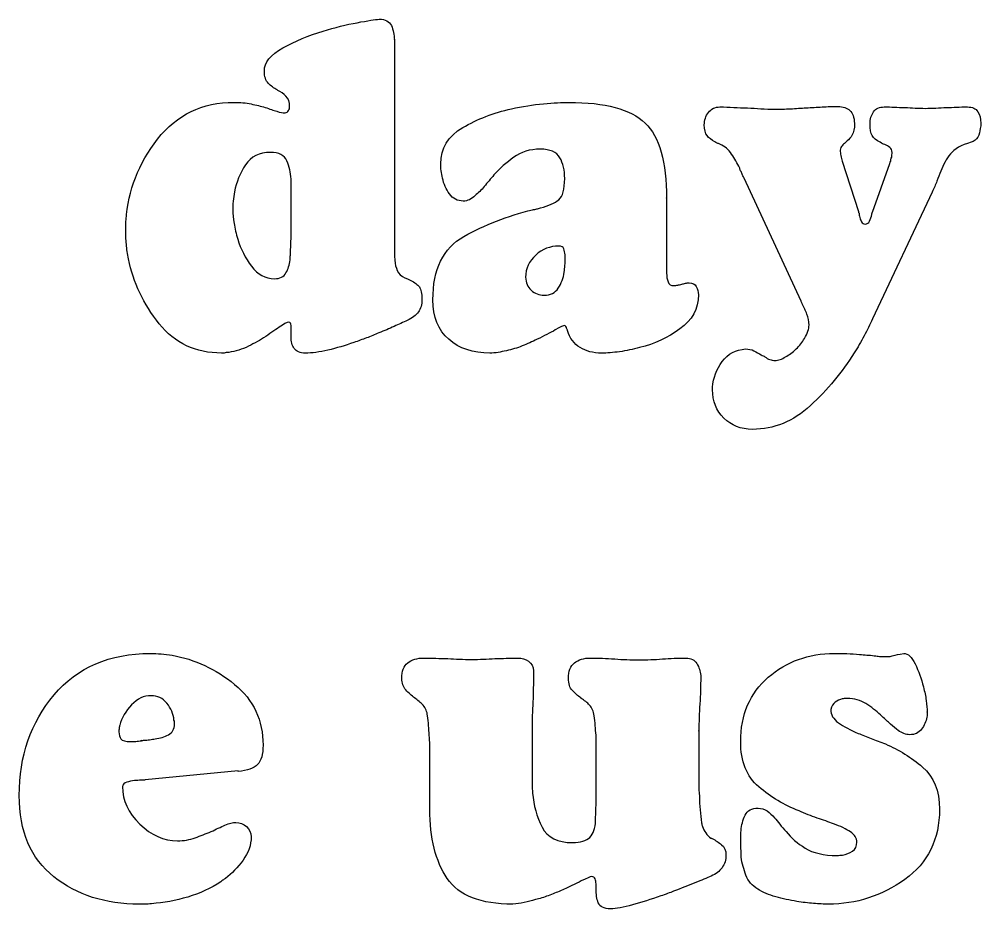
# Model space of a CAD drawing. Extents: x 1489 to 1914, y 371 to 1329.
# Drawn here: x 1656.86 to 1698.73, y 934.11 to 972.85 of the extents above; entities that cross this region are included whole.
import ezdxf

# ---------------------------------------------------------------- set-up
doc = ezdxf.new("R2010")
doc.units = 0
doc.layers.add('G0101', color=7, linetype='CONTINUOUS')

msp = doc.modelspace()

# ---------------------------------------------------------------- linework, layer by layer
at = {"layer": 'G0101', "color": 4}
for points in [[(1673.193758, 971.967576), (1673.193758, 963.567576), (1673.193758, 962.627576)], [(1673.193758, 971.947576), (1673.193758, 971.967576)], [(1668.113758, 969.747576), (1668.093758, 969.767576)], [(1698.733558, 968.327076), (1698.733558, 968.207076)], [(1692.693558, 966.668076), (1693.413558, 964.467076), (1693.413558, 964.427076)], [(1694.013558, 964.447076), (1694.773558, 966.568076)], [(1668.693758, 965.507576), (1668.693758, 965.687576), (1668.693758, 965.887576)], [(1690.913558, 960.570076), (1688.433558, 965.922076)], [(1668.673758, 962.687576), (1668.693758, 963.407576), (1668.693758, 965.507576)], [(1696.613558, 965.323076), (1694.013558, 959.795076)], [(1685.053258, 965.067576), (1685.053258, 962.067576), (1685.053258, 961.787576)], [(1685.053258, 965.047576), (1685.053258, 965.067576)], [(1693.993558, 964.347076), (1693.993558, 964.367076)], [(1661.493758, 963.667576), (1661.493758, 963.877576)], [(1680.633258, 962.427576), (1680.633258, 962.527576), (1680.633258, 962.587576)], [(1680.633258, 962.407576), (1680.633258, 962.427576)], [(1690.913558, 960.550076), (1690.913558, 960.570076)], [(1668.693758, 959.027576), (1668.693758, 959.487576), (1668.693758, 959.507576)], [(1665.783758, 958.307576), (1665.673758, 958.307576)], [(1687.053558, 956.708076), (1687.053558, 956.757076), (1687.053558, 956.827076)], [(1694.537458, 945.087776), (1694.667458, 945.087776), (1694.757458, 945.087776)], [(1686.537458, 944.267476), (1686.537458, 944.237476), (1686.537458, 944.207476)], [(1681.337458, 943.267476), (1681.337458, 943.287476), (1681.317458, 943.287476)], [(1693.037458, 943.267776), (1692.867458, 943.267776)], [(1696.397458, 942.687776), (1696.397458, 942.557776)], [(1696.397458, 942.667776), (1696.397458, 942.687776)], [(1663.617658, 942.147576), (1663.617658, 942.237576)], [(1679.197458, 942.067476), (1679.197458, 939.907477), (1679.197458, 939.517477)], [(1686.457458, 941.867476), (1686.457458, 940.167476), (1686.457458, 939.577477)], [(1686.457458, 941.847476), (1686.457458, 941.867476)], [(1662.177658, 941.427576), (1662.177658, 941.447576)], [(1681.957458, 937.947477), (1681.977458, 938.767477), (1681.977458, 940.827476), (1681.977458, 941.237476), (1681.977458, 941.667476)], [(1674.737458, 938.447477), (1674.737458, 940.827476), (1674.737458, 941.237476)], [(1662.267658, 939.707577), (1662.157658, 939.707577)], [(1666.397658, 940.107576), (1662.337658, 939.727577)], [(1666.397658, 940.087576), (1666.397658, 940.107576)], [(1688.277458, 937.067777), (1688.277458, 937.277777)], [(1681.977458, 934.967477), (1681.977458, 935.037477), (1681.977458, 935.107477), (1681.977458, 935.147477), (1681.977458, 935.187477)], [(1662.347658, 934.307577), (1662.077658, 934.307577)]]:
    msp.add_lwpolyline(points, dxfattribs=at)
for points in [[(1671.573758, 972.697576), (1672.040758, 972.784576), (1672.360758, 972.834576), (1672.533758, 972.847576)], [(1672.533758, 972.847576), (1672.799758, 972.847576), (1672.976758, 972.754576), (1673.063758, 972.567576)], [(1670.093758, 972.327576), (1670.613758, 972.487576), (1671.106758, 972.610576), (1671.573758, 972.697576)], [(1673.063758, 972.567576), (1673.150758, 972.380576), (1673.193758, 972.174576), (1673.193758, 971.947576)], [(1668.333758, 971.597576), (1668.866758, 971.897576), (1669.453758, 972.140576), (1670.093758, 972.327576)], [(1667.533758, 970.587576), (1667.533758, 970.960576), (1667.799758, 971.297576), (1668.333758, 971.597576)], [(1667.703758, 970.057576), (1667.589758, 970.170576), (1667.533758, 970.347576), (1667.533758, 970.587576)], [(1668.093758, 969.767576), (1667.946758, 969.847576), (1667.816758, 969.944576), (1667.703758, 970.057576)], [(1668.473758, 969.497576), (1668.366758, 969.597576), (1668.246758, 969.680576), (1668.113758, 969.747576)], [(1668.633758, 969.027576), (1668.633758, 969.240576), (1668.580758, 969.397576), (1668.473758, 969.497576)], [(1662.883758, 967.627576), (1663.716758, 968.694576), (1664.826758, 969.227576), (1666.213758, 969.227576)], [(1666.213758, 969.227576), (1666.480758, 969.227576), (1666.726758, 969.204576), (1666.953758, 969.157576)], [(1666.953758, 969.157576), (1667.179758, 969.110576), (1667.386758, 969.060576), (1667.573758, 969.007576)], [(1668.583758, 968.867576), (1668.616758, 968.920576), (1668.633758, 968.974576), (1668.633758, 969.027576)], [(1678.293258, 968.947576), (1678.773258, 969.053576), (1679.236258, 969.127576), (1679.683258, 969.167576)], [(1679.683258, 969.167576), (1680.130258, 969.207576), (1680.500258, 969.227576), (1680.793258, 969.227576)], [(1680.793258, 969.227576), (1682.380258, 969.227576), (1683.486258, 968.927576), (1684.113258, 968.327576)], [(1686.873558, 968.788076), (1686.993558, 968.947076), (1687.160558, 969.028076), (1687.373558, 969.028076)], [(1687.373558, 969.028076), (1687.573558, 969.028076), (1687.773558, 969.021076), (1687.973558, 969.008076)], [(1691.133558, 968.987076), (1691.359558, 969.001076), (1691.589558, 969.014076), (1691.823558, 969.028076)], [(1691.823558, 969.028076), (1692.056558, 969.041076), (1692.286558, 969.048076), (1692.513558, 969.048076)], [(1692.513558, 969.048076), (1692.739558, 969.048076), (1692.913558, 968.991076), (1693.033558, 968.878076)], [(1694.063558, 968.818076), (1694.163558, 968.958076), (1694.319558, 969.028076), (1694.533558, 969.028076)], [(1694.533558, 969.028076), (1694.679558, 969.028076), (1694.826558, 969.024076), (1694.973558, 969.018076)], [(1694.973558, 969.018076), (1695.120558, 969.011076), (1695.273558, 969.008076), (1695.433558, 969.008076)], [(1697.233558, 969.008076), (1697.379558, 969.008076), (1697.529558, 969.011076), (1697.683558, 969.018076)], [(1697.683558, 969.018076), (1697.836558, 969.024076), (1697.993558, 969.028076), (1698.153558, 969.028076)], [(1698.153558, 969.028076), (1698.366558, 969.028076), (1698.516558, 968.958076), (1698.603558, 968.818076)], [(1667.573758, 969.007576), (1667.759758, 968.940576), (1667.926758, 968.883576), (1668.073758, 968.837576)], [(1668.073758, 968.837576), (1668.219758, 968.790576), (1668.339758, 968.767576), (1668.433758, 968.767576)], [(1668.433758, 968.767576), (1668.500758, 968.780576), (1668.549758, 968.814576), (1668.583758, 968.867576)], [(1676.173258, 968.127576), (1676.813258, 968.500576), (1677.520258, 968.774576), (1678.293258, 968.947576)], [(1686.693558, 968.248076), (1686.693558, 968.447076), (1686.753558, 968.628076), (1686.873558, 968.788076)], [(1687.973558, 969.008076), (1688.173558, 968.994076), (1688.373558, 968.987076), (1688.573558, 968.987076)], [(1688.573558, 968.987076), (1688.759558, 968.974076), (1688.953558, 968.961076), (1689.153558, 968.947076)], [(1689.153558, 968.947076), (1689.353558, 968.934076), (1689.553558, 968.927076), (1689.753558, 968.927076)], [(1689.753558, 968.927076), (1689.979558, 968.927076), (1690.209558, 968.934076), (1690.443558, 968.947076)], [(1690.443558, 968.947076), (1690.676558, 968.961076), (1690.906558, 968.974076), (1691.133558, 968.987076)], [(1693.033558, 968.878076), (1693.153558, 968.764076), (1693.219558, 968.574076), (1693.233558, 968.308076)], [(1693.913558, 968.288076), (1693.913558, 968.501076), (1693.963558, 968.677076), (1694.063558, 968.818076)], [(1695.433558, 969.008076), (1695.580558, 968.994076), (1695.726558, 968.984076), (1695.873558, 968.978076)], [(1695.873558, 968.978076), (1696.019558, 968.971076), (1696.166558, 968.967076), (1696.313558, 968.967076)], [(1696.313558, 968.967076), (1696.473558, 968.967076), (1696.629558, 968.971076), (1696.783558, 968.978076)], [(1696.783558, 968.978076), (1696.936558, 968.984076), (1697.086558, 968.994076), (1697.233558, 969.008076)], [(1698.603558, 968.818076), (1698.689558, 968.677076), (1698.733558, 968.514076), (1698.733558, 968.327076)], [(1684.113258, 968.327576), (1684.739258, 967.727576), (1685.053258, 966.634576), (1685.053258, 965.047576)], [(1686.813558, 967.777076), (1686.733558, 967.877076), (1686.693558, 968.034076), (1686.693558, 968.248076)], [(1693.233558, 968.308076), (1693.233558, 968.081076), (1693.199558, 967.914076), (1693.133558, 967.808076)], [(1694.003558, 967.778076), (1693.943558, 967.891076), (1693.913558, 968.061076), (1693.913558, 968.288076)], [(1698.733558, 968.207076), (1698.733558, 968.167076), (1698.726558, 968.127076), (1698.713558, 968.087076)], [(1675.213258, 966.547576), (1675.213258, 967.227576), (1675.533258, 967.754576), (1676.173258, 968.127576)], [(1687.153558, 967.506076), (1687.006558, 967.586076), (1686.893558, 967.676076), (1686.813558, 967.777076)], [(1693.133558, 967.808076), (1693.066558, 967.701076), (1692.993558, 967.614076), (1692.913558, 967.548076)], [(1694.353558, 967.487076), (1694.179558, 967.568076), (1694.063558, 967.664076), (1694.003558, 967.778076)], [(1698.713558, 968.087076), (1698.699558, 967.953076), (1698.663558, 967.830076), (1698.603558, 967.716076)], [(1661.513758, 964.107576), (1661.593758, 965.387576), (1662.049758, 966.560576), (1662.883758, 967.627576)], [(1687.253558, 967.456076), (1687.213558, 967.476076), (1687.179558, 967.492076), (1687.153558, 967.506076)], [(1687.373558, 967.405076), (1687.333558, 967.419076), (1687.293558, 967.436076), (1687.253558, 967.456076)], [(1687.883558, 966.975076), (1687.756558, 967.169076), (1687.586558, 967.312076), (1687.373558, 967.405076)], [(1692.693558, 967.338076), (1692.653558, 967.291076), (1692.626558, 967.228076), (1692.613558, 967.148076)], [(1692.833558, 967.467076), (1692.779558, 967.427076), (1692.733558, 967.384076), (1692.693558, 967.338076)], [(1692.873558, 967.507076), (1692.859558, 967.494076), (1692.846558, 967.481076), (1692.833558, 967.467076)], [(1692.913558, 967.548076), (1692.899558, 967.534076), (1692.886558, 967.521076), (1692.873558, 967.507076)], [(1694.453558, 967.427076), (1694.426558, 967.441076), (1694.393558, 967.461076), (1694.353558, 967.487076)], [(1694.553558, 967.387076), (1694.513558, 967.401076), (1694.479558, 967.414076), (1694.453558, 967.427076)], [(1694.773558, 967.268076), (1694.706558, 967.320076), (1694.633558, 967.361076), (1694.553558, 967.387076)], [(1698.313558, 967.487076), (1697.886558, 967.366076), (1697.586558, 967.199076), (1697.413558, 966.986076)], [(1698.603558, 967.716076), (1698.543558, 967.603076), (1698.446558, 967.527076), (1698.313558, 967.487076)], [(1667.793758, 967.047576), (1667.313758, 967.047576), (1666.953758, 966.867576), (1666.713758, 966.507576)], [(1668.513758, 966.677576), (1668.406758, 966.924576), (1668.166758, 967.047576), (1667.793758, 967.047576)], [(1679.553258, 967.187576), (1679.099258, 967.187576), (1678.713258, 967.070576), (1678.393258, 966.837576)], [(1680.403258, 966.817576), (1680.263258, 967.064576), (1679.980258, 967.187576), (1679.553258, 967.187576)], [(1688.233558, 966.363076), (1688.126558, 966.577076), (1688.009558, 966.781076), (1687.883558, 966.975076)], [(1692.613558, 967.148076), (1692.613558, 967.068076), (1692.623558, 966.987076), (1692.643558, 966.907076)], [(1694.873558, 967.048076), (1694.873558, 967.141076), (1694.839558, 967.214076), (1694.773558, 967.268076)], [(1694.853558, 966.847076), (1694.853558, 966.874076), (1694.856558, 966.907076), (1694.863558, 966.947076)], [(1694.863558, 966.947076), (1694.870558, 966.987076), (1694.873558, 967.021076), (1694.873558, 967.048076)], [(1697.413558, 966.986076), (1697.239558, 966.772076), (1697.100558, 966.518076), (1696.993558, 966.224076)], [(1666.713758, 966.507576), (1666.473758, 966.147576), (1666.313758, 965.754576), (1666.233758, 965.327576)], [(1668.693758, 965.887576), (1668.679758, 966.167576), (1668.620758, 966.430576), (1668.513758, 966.677576)], [(1675.233258, 966.247576), (1675.219258, 966.354576), (1675.213258, 966.454576), (1675.213258, 966.547576)], [(1678.393258, 966.837576), (1678.073258, 966.604576), (1677.786258, 966.347576), (1677.533258, 966.067576)], [(1680.613258, 965.907576), (1680.613258, 966.267576), (1680.543258, 966.570576), (1680.403258, 966.817576)], [(1692.643558, 966.907076), (1692.663558, 966.827076), (1692.679558, 966.748076), (1692.693558, 966.668076)], [(1694.773558, 966.568076), (1694.786558, 966.608076), (1694.799558, 966.641076), (1694.813558, 966.668076)], [(1694.813558, 966.668076), (1694.813558, 966.694076), (1694.816558, 966.721076), (1694.823558, 966.748076)], [(1694.823558, 966.748076), (1694.830558, 966.774076), (1694.839558, 966.808076), (1694.853558, 966.847076)], [(1675.293258, 965.927576), (1675.266258, 966.034576), (1675.246258, 966.140576), (1675.233258, 966.247576)], [(1688.293558, 966.213076), (1688.266558, 966.260076), (1688.246558, 966.310076), (1688.233558, 966.363076)], [(1688.353558, 966.063076), (1688.339558, 966.116076), (1688.319558, 966.166076), (1688.293558, 966.213076)], [(1696.993558, 966.224076), (1696.939558, 966.091076), (1696.883558, 965.947076), (1696.823558, 965.794076)], [(1675.593258, 965.237576), (1675.446258, 965.444576), (1675.346258, 965.674576), (1675.293258, 965.927576)], [(1677.533258, 966.067576), (1677.386258, 965.894576), (1677.246258, 965.727576), (1677.113258, 965.567576)], [(1680.353258, 964.987576), (1680.526258, 965.134576), (1680.613258, 965.440576), (1680.613258, 965.907576)], [(1688.393558, 965.982076), (1688.379558, 966.009076), (1688.366558, 966.036076), (1688.353558, 966.063076)], [(1688.433558, 965.922076), (1688.419558, 965.935076), (1688.406558, 965.955076), (1688.393558, 965.982076)], [(1696.823558, 965.794076), (1696.763558, 965.640076), (1696.693558, 965.483076), (1696.613558, 965.323076)], [(1666.233758, 965.327576), (1666.206758, 965.194576), (1666.186758, 965.057576), (1666.173758, 964.917576)], [(1677.113258, 965.567576), (1676.980258, 965.407576), (1676.846258, 965.274576), (1676.713258, 965.167576)], [(1666.173758, 964.917576), (1666.159758, 964.777576), (1666.153758, 964.647576), (1666.153758, 964.527576)], [(1676.193258, 964.927576), (1675.940258, 964.927576), (1675.739258, 965.030576), (1675.593258, 965.237576)], [(1676.463258, 964.987576), (1676.376258, 964.947576), (1676.286258, 964.927576), (1676.193258, 964.927576)], [(1676.713258, 965.167576), (1676.633258, 965.087576), (1676.550258, 965.027576), (1676.463258, 964.987576)], [(1679.553258, 964.627576), (1679.913258, 964.720576), (1680.179258, 964.840576), (1680.353258, 964.987576)], [(1666.153758, 964.527576), (1666.153758, 964.367576), (1666.173758, 964.177576), (1666.213758, 963.957576)], [(1676.223258, 963.387576), (1677.123258, 963.894576), (1678.119258, 964.280576), (1679.213258, 964.547576)], [(1679.213258, 964.547576), (1679.279258, 964.560576), (1679.340258, 964.573576), (1679.393258, 964.587576)], [(1679.393258, 964.587576), (1679.446258, 964.600576), (1679.500258, 964.614576), (1679.553258, 964.627576)], [(1693.413558, 964.427076), (1693.413558, 964.414076), (1693.419558, 964.407076), (1693.433558, 964.407076)], [(1693.433558, 964.407076), (1693.433558, 964.381076), (1693.436558, 964.351076), (1693.443558, 964.318076)], [(1693.993558, 964.367076), (1693.993558, 964.381076), (1693.996558, 964.394076), (1694.003558, 964.407076)], [(1694.003558, 964.407076), (1694.009558, 964.421076), (1694.013558, 964.434076), (1694.013558, 964.447076)], [(1661.493758, 963.877576), (1661.493758, 963.950576), (1661.500758, 964.027576), (1661.513758, 964.107576)], [(1693.443558, 964.318076), (1693.449558, 964.284076), (1693.459558, 964.248076), (1693.473558, 964.208076)], [(1693.473558, 964.208076), (1693.486558, 964.141076), (1693.509558, 964.077076), (1693.543558, 964.018076)], [(1693.543558, 964.018076), (1693.576558, 963.958076), (1693.626558, 963.927076), (1693.693558, 963.927076)], [(1693.693558, 963.927076), (1693.786558, 963.927076), (1693.853558, 963.971076), (1693.893558, 964.058076)], [(1693.893558, 964.058076), (1693.933558, 964.144076), (1693.966558, 964.241076), (1693.993558, 964.347076)], [(1661.523758, 963.047576), (1661.503758, 963.260576), (1661.493758, 963.467576), (1661.493758, 963.667576)], [(1666.213758, 963.957576), (1666.253758, 963.737576), (1666.306758, 963.507576), (1666.373758, 963.267576)], [(1666.373758, 963.267576), (1666.506758, 962.840576), (1666.706758, 962.447576), (1666.973758, 962.087576)], [(1674.873258, 960.627576), (1674.873258, 961.960576), (1675.323258, 962.880576), (1676.223258, 963.387576)], [(1661.613758, 962.407576), (1661.573758, 962.620576), (1661.543758, 962.834576), (1661.523758, 963.047576)], [(1680.353258, 962.967576), (1679.980258, 962.967576), (1679.646258, 962.837576), (1679.353258, 962.577576)], [(1680.573258, 962.847576), (1680.546258, 962.927576), (1680.473258, 962.967576), (1680.353258, 962.967576)], [(1680.633258, 962.587576), (1680.619258, 962.680576), (1680.599258, 962.767576), (1680.573258, 962.847576)], [(1662.953758, 959.587576), (1662.273758, 960.440576), (1661.826758, 961.380576), (1661.613758, 962.407576)], [(1668.473758, 961.797576), (1668.566758, 961.964576), (1668.626758, 962.153576), (1668.653758, 962.367576)], [(1668.653758, 962.367576), (1668.653758, 962.420576), (1668.656758, 962.474576), (1668.663758, 962.527576)], [(1668.663758, 962.527576), (1668.670758, 962.580576), (1668.673758, 962.633576), (1668.673758, 962.687576)], [(1673.193758, 962.627576), (1673.193758, 962.573576), (1673.196758, 962.524576), (1673.203758, 962.477576)], [(1673.203758, 962.477576), (1673.210758, 962.430576), (1673.213758, 962.387576), (1673.213758, 962.347576)], [(1673.213758, 962.347576), (1673.226758, 962.187576), (1673.263758, 962.037576), (1673.323758, 961.897576)], [(1679.353258, 962.577576), (1679.060258, 962.317576), (1678.913258, 961.994576), (1678.913258, 961.607576)], [(1680.623258, 962.127576), (1680.630258, 962.234576), (1680.633258, 962.327576), (1680.633258, 962.407576)], [(1666.973758, 962.087576), (1667.239758, 961.727576), (1667.573758, 961.547576), (1667.973758, 961.547576)], [(1673.323758, 961.897576), (1673.383758, 961.757576), (1673.493758, 961.653576), (1673.653758, 961.587576)], [(1680.593258, 961.827576), (1680.606258, 961.920576), (1680.616258, 962.020576), (1680.623258, 962.127576)], [(1667.973758, 961.547576), (1668.213758, 961.547576), (1668.380758, 961.630576), (1668.473758, 961.797576)], [(1673.653758, 961.587576), (1673.706758, 961.560576), (1673.753758, 961.540576), (1673.793758, 961.527576)], [(1673.793758, 961.527576), (1673.833758, 961.514576), (1673.873758, 961.494576), (1673.913758, 961.467576)], [(1678.913258, 961.607576), (1678.913258, 961.380576), (1678.993258, 961.194576), (1679.153258, 961.047576)], [(1680.333258, 961.137576), (1680.466258, 961.344576), (1680.553258, 961.573576), (1680.593258, 961.827576)], [(1685.053258, 961.787576), (1685.053258, 961.640576), (1685.073258, 961.514576), (1685.113258, 961.407576)], [(1673.913758, 961.467576), (1674.086758, 961.387576), (1674.210758, 961.294576), (1674.283758, 961.187576)], [(1674.283758, 961.187576), (1674.356758, 961.080576), (1674.393758, 960.900576), (1674.393758, 960.647576)], [(1679.713258, 960.827576), (1679.993258, 960.827576), (1680.199258, 960.930576), (1680.333258, 961.137576)], [(1685.113258, 961.407576), (1685.153258, 961.300576), (1685.239258, 961.247576), (1685.373258, 961.247576)], [(1685.373258, 961.247576), (1685.426258, 961.247576), (1685.480258, 961.254576), (1685.533258, 961.267576)], [(1685.533258, 961.267576), (1685.586258, 961.280576), (1685.646258, 961.294576), (1685.713258, 961.307576)], [(1685.713258, 961.307576), (1685.766258, 961.320576), (1685.820258, 961.334576), (1685.873258, 961.347576)], [(1685.873258, 961.347576), (1685.926258, 961.360576), (1685.980258, 961.367576), (1686.033258, 961.367576)], [(1686.033258, 961.367576), (1686.179258, 961.367576), (1686.283258, 961.314576), (1686.343258, 961.207576)], [(1686.343258, 961.207576), (1686.403258, 961.100576), (1686.433258, 960.980576), (1686.433258, 960.847576)], [(1674.393758, 960.647576), (1674.393758, 960.420576), (1674.343758, 960.237576), (1674.243758, 960.097576)], [(1679.153258, 961.047576), (1679.313258, 960.900576), (1679.500258, 960.827576), (1679.713258, 960.827576)], [(1686.433258, 960.847576), (1686.433258, 960.234576), (1686.166258, 959.737576), (1685.633258, 959.357576)], [(1675.563258, 958.907576), (1675.103258, 959.307576), (1674.873258, 959.880576), (1674.873258, 960.627576)], [(1690.943558, 960.500076), (1690.936558, 960.520076), (1690.926558, 960.536076), (1690.913558, 960.550076)], [(1690.953558, 960.450076), (1690.953558, 960.463076), (1690.949558, 960.480076), (1690.943558, 960.500076)], [(1691.163558, 959.999076), (1691.103558, 960.152076), (1691.033558, 960.302076), (1690.953558, 960.450076)], [(1674.243758, 960.097576), (1674.143758, 959.957576), (1673.980758, 959.834576), (1673.753758, 959.727576)], [(1691.253558, 959.528076), (1691.253558, 959.688076), (1691.223558, 959.845076), (1691.163558, 959.999076)], [(1665.673758, 958.307576), (1664.540758, 958.307576), (1663.633758, 958.734576), (1662.953758, 959.587576)], [(1668.183758, 959.437576), (1667.989758, 959.297576), (1667.759758, 959.140576), (1667.493758, 958.967576)], [(1668.593758, 959.647576), (1668.513758, 959.647576), (1668.376758, 959.577576), (1668.183758, 959.437576)], [(1668.673758, 959.607576), (1668.659758, 959.633576), (1668.633758, 959.647576), (1668.593758, 959.647576)], [(1668.693758, 959.507576), (1668.693758, 959.547576), (1668.686758, 959.580576), (1668.673758, 959.607576)], [(1673.183758, 959.467576), (1672.976758, 959.374576), (1672.753758, 959.280576), (1672.513758, 959.187576)], [(1673.753758, 959.727576), (1673.580758, 959.647576), (1673.390758, 959.560576), (1673.183758, 959.467576)], [(1680.613258, 959.507576), (1680.560258, 959.507576), (1680.423258, 959.444576), (1680.203258, 959.317576)], [(1680.663258, 959.467576), (1680.643258, 959.494576), (1680.626258, 959.507576), (1680.613258, 959.507576)], [(1680.693258, 959.387576), (1680.693258, 959.414576), (1680.683258, 959.440576), (1680.663258, 959.467576)], [(1680.723258, 959.337576), (1680.716258, 959.357576), (1680.706258, 959.374576), (1680.693258, 959.387576)], [(1691.203558, 959.258076), (1691.236558, 959.358076), (1691.253558, 959.447076), (1691.253558, 959.528076)], [(1694.013558, 959.795076), (1693.906558, 959.554076), (1693.786558, 959.307076), (1693.653558, 959.053076)], [(1667.493758, 958.967576), (1667.266758, 958.820576), (1667.013758, 958.684576), (1666.733758, 958.557576)], [(1668.833758, 958.507576), (1668.739758, 958.640576), (1668.693758, 958.814576), (1668.693758, 959.027576)], [(1671.983758, 958.967576), (1671.803758, 958.900576), (1671.620758, 958.834576), (1671.433758, 958.767576)], [(1672.513758, 959.187576), (1672.339758, 959.107576), (1672.163758, 959.034576), (1671.983758, 958.967576)], [(1680.203258, 959.317576), (1679.983258, 959.190576), (1679.719258, 959.053576), (1679.413258, 958.907576)], [(1680.733258, 959.287576), (1680.733258, 959.300576), (1680.730258, 959.317576), (1680.723258, 959.337576)], [(1681.283258, 958.547576), (1681.023258, 958.707576), (1680.840258, 958.954576), (1680.733258, 959.287576)], [(1685.633258, 959.357576), (1685.099258, 958.977576), (1684.513258, 958.707576), (1683.873258, 958.547576)], [(1691.053558, 958.947076), (1691.120558, 959.054076), (1691.169558, 959.157076), (1691.203558, 959.258076)], [(1693.653558, 959.053076), (1693.519558, 958.800076), (1693.373558, 958.553076), (1693.213558, 958.313076)], [(1666.733758, 958.557576), (1666.453758, 958.430576), (1666.166758, 958.354576), (1665.873758, 958.327576)], [(1671.433758, 958.767576), (1671.046758, 958.633576), (1670.670758, 958.524576), (1670.303758, 958.437576)], [(1677.353258, 958.307576), (1676.619258, 958.307576), (1676.023258, 958.507576), (1675.563258, 958.907576)], [(1678.763258, 958.617576), (1678.543258, 958.531576), (1678.313258, 958.461576), (1678.073258, 958.407576)], [(1679.413258, 958.907576), (1679.199258, 958.800576), (1678.983258, 958.704576), (1678.763258, 958.617576)], [(1682.213258, 958.307576), (1681.853258, 958.307576), (1681.543258, 958.387576), (1681.283258, 958.547576)], [(1683.873258, 958.547576), (1683.579258, 958.467576), (1683.290258, 958.407576), (1683.003258, 958.367576)], [(1690.693558, 958.487076), (1690.839558, 958.634076), (1690.959558, 958.788076), (1691.053558, 958.947076)], [(1665.873758, 958.327576), (1665.846758, 958.314576), (1665.816758, 958.307576), (1665.783758, 958.307576)], [(1669.313758, 958.307576), (1669.086758, 958.307576), (1668.926758, 958.374576), (1668.833758, 958.507576)], [(1670.303758, 958.437576), (1669.936758, 958.350576), (1669.606758, 958.307576), (1669.313758, 958.307576)], [(1677.713258, 958.337576), (1677.593258, 958.317576), (1677.473258, 958.307576), (1677.353258, 958.307576)], [(1678.073258, 958.407576), (1677.953258, 958.381576), (1677.833258, 958.357576), (1677.713258, 958.337576)], [(1683.003258, 958.367576), (1682.716258, 958.327576), (1682.453258, 958.307576), (1682.213258, 958.307576)], [(1687.473558, 957.938076), (1687.726558, 958.278076), (1688.066558, 958.461076), (1688.493558, 958.487076)], [(1688.493558, 958.487076), (1688.626558, 958.487076), (1688.746558, 958.461076), (1688.853558, 958.407076)], [(1688.853558, 958.407076), (1688.959558, 958.355076), (1689.066558, 958.295076), (1689.173558, 958.228076)], [(1689.173558, 958.228076), (1689.199558, 958.215076), (1689.226558, 958.201076), (1689.253558, 958.188076)], [(1689.253558, 958.188076), (1689.279558, 958.174076), (1689.306558, 958.161076), (1689.333558, 958.148076)], [(1689.333558, 958.148076), (1689.399558, 958.094076), (1689.469558, 958.054076), (1689.543558, 958.028076)], [(1689.993558, 958.028076), (1690.073558, 958.054076), (1690.153558, 958.094076), (1690.233558, 958.148076)], [(1690.233558, 958.148076), (1690.393558, 958.228076), (1690.546558, 958.341076), (1690.693558, 958.487076)], [(1693.213558, 958.313076), (1692.693558, 957.471076), (1692.059558, 956.707076), (1691.313558, 956.019076)], [(1687.053558, 956.827076), (1687.080558, 957.228076), (1687.219558, 957.597076), (1687.473558, 957.938076)], [(1689.543558, 958.028076), (1689.616558, 958.001076), (1689.693558, 957.987076), (1689.773558, 957.987076)], [(1689.773558, 957.987076), (1689.839558, 957.987076), (1689.913558, 958.001076), (1689.993558, 958.028076)], [(1687.543558, 955.478076), (1687.216558, 955.804076), (1687.053558, 956.215076), (1687.053558, 956.708076)], [(1691.313558, 956.019076), (1690.566558, 955.332076), (1689.726558, 954.987076), (1688.793558, 954.987076)], [(1688.793558, 954.987076), (1688.286558, 954.987076), (1687.870558, 955.151076), (1687.543558, 955.478076)], [(1658.377659, 943.417576), (1659.390659, 944.624576), (1660.790658, 945.227576), (1662.577658, 945.227576)], [(1662.577658, 945.227576), (1662.723658, 945.227576), (1662.877658, 945.220576), (1663.037658, 945.207576)], [(1663.037658, 945.207576), (1663.197658, 945.194576), (1663.357658, 945.174576), (1663.517658, 945.147576)], [(1663.517658, 945.147576), (1664.503658, 944.974576), (1665.410658, 944.550576), (1666.237658, 943.877576)], [(1689.477458, 944.187776), (1690.277458, 944.880776), (1691.237458, 945.227776), (1692.357458, 945.227776)], [(1692.357458, 945.227776), (1692.543458, 945.227776), (1692.727458, 945.224776), (1692.907458, 945.217776)], [(1692.907458, 945.217776), (1693.087458, 945.210776), (1693.270458, 945.200776), (1693.457458, 945.187776)], [(1693.457458, 945.187776), (1693.564458, 945.173776), (1693.670458, 945.164776), (1693.777458, 945.157776)], [(1693.777458, 945.157776), (1693.883458, 945.150776), (1693.990458, 945.140776), (1694.097458, 945.127776)], [(1694.937458, 945.137776), (1695.017458, 945.157776), (1695.164458, 945.187776), (1695.377458, 945.227776)], [(1695.377458, 945.227776), (1695.564458, 945.227776), (1695.730458, 945.073776), (1695.877458, 944.767776)], [(1673.517458, 944.147476), (1673.517458, 944.454476), (1673.603458, 944.677476), (1673.777458, 944.817476)], [(1673.777458, 944.817476), (1673.950458, 944.957476), (1674.184458, 945.027476), (1674.477458, 945.027476)], [(1674.477458, 945.027476), (1674.650458, 945.027476), (1674.823458, 945.024476), (1674.997458, 945.017476)], [(1674.997458, 945.017476), (1675.170458, 945.011476), (1675.343458, 945.007476), (1675.517458, 945.007476)], [(1675.517458, 945.007476), (1675.690458, 944.994476), (1675.863458, 944.984476), (1676.037458, 944.977476)], [(1676.037458, 944.977476), (1676.210458, 944.971476), (1676.383458, 944.967476), (1676.557458, 944.967476)], [(1676.557458, 944.967476), (1676.730458, 944.967476), (1676.900458, 944.971476), (1677.067458, 944.977476)], [(1677.067458, 944.977476), (1677.233458, 944.984476), (1677.403458, 944.994476), (1677.577458, 945.007476)], [(1677.577458, 945.007476), (1677.737458, 945.007476), (1677.900458, 945.011476), (1678.067458, 945.017476)], [(1678.067458, 945.017476), (1678.233458, 945.024476), (1678.403458, 945.027476), (1678.577458, 945.027476)], [(1678.577458, 945.027476), (1678.750458, 945.027476), (1678.903458, 944.980476), (1679.037458, 944.887476)], [(1679.037458, 944.887476), (1679.170458, 944.794476), (1679.244458, 944.654476), (1679.257458, 944.467476)], [(1680.777458, 944.147476), (1680.777458, 944.454476), (1680.863458, 944.677476), (1681.037458, 944.817476)], [(1681.037458, 944.817476), (1681.210458, 944.957476), (1681.443458, 945.027476), (1681.737458, 945.027476)], [(1681.737458, 945.027476), (1681.910458, 945.027476), (1682.083458, 945.024476), (1682.257458, 945.017476)], [(1682.257458, 945.017476), (1682.430458, 945.011476), (1682.610458, 945.000476), (1682.797458, 944.987476)], [(1682.797458, 944.987476), (1682.970458, 944.974476), (1683.144458, 944.964476), (1683.317458, 944.957476)], [(1683.317458, 944.957476), (1683.490458, 944.950476), (1683.664458, 944.947476), (1683.837458, 944.947476)], [(1683.837458, 944.947476), (1684.010458, 944.947476), (1684.184458, 944.950476), (1684.357458, 944.957476)], [(1684.357458, 944.957476), (1684.530458, 944.964476), (1684.704458, 944.974476), (1684.877458, 944.987476)], [(1684.877458, 944.987476), (1685.037458, 945.000476), (1685.204458, 945.011476), (1685.377458, 945.017476)], [(1685.377458, 945.017476), (1685.550458, 945.024476), (1685.724458, 945.027476), (1685.897458, 945.027476)], [(1685.897458, 945.027476), (1686.110458, 945.027476), (1686.267458, 944.947476), (1686.367458, 944.787476)], [(1686.367458, 944.787476), (1686.467458, 944.627476), (1686.523458, 944.454476), (1686.537458, 944.267476)], [(1694.097458, 945.127776), (1694.177458, 945.113776), (1694.253458, 945.104776), (1694.327458, 945.097776)], [(1694.327458, 945.097776), (1694.400458, 945.090776), (1694.470458, 945.087776), (1694.537458, 945.087776)], [(1694.757458, 945.087776), (1694.797458, 945.100776), (1694.857458, 945.117776), (1694.937458, 945.137776)], [(1695.877458, 944.767776), (1696.023458, 944.460776), (1696.144458, 944.127776), (1696.237458, 943.767776)], [(1679.257458, 944.467476), (1679.257458, 944.267476), (1679.253458, 944.067476), (1679.247458, 943.867476)], [(1673.697458, 943.637476), (1673.577458, 943.764476), (1673.517458, 943.934476), (1673.517458, 944.147476)], [(1680.947458, 943.607476), (1680.833458, 943.727476), (1680.777458, 943.907476), (1680.777458, 944.147476)], [(1686.537458, 944.207476), (1686.537458, 944.007476), (1686.533458, 943.810476), (1686.527458, 943.617476)], [(1688.277458, 941.387776), (1688.277458, 942.560776), (1688.677458, 943.494776), (1689.477458, 944.187776)], [(1666.237658, 943.877576), (1667.063658, 943.204576), (1667.477658, 942.320576), (1667.477658, 941.227576)], [(1674.077458, 943.287476), (1673.943458, 943.394476), (1673.817458, 943.511476), (1673.697458, 943.637476)], [(1679.247458, 943.867476), (1679.240458, 943.667476), (1679.237458, 943.467476), (1679.237458, 943.267476)], [(1681.317458, 943.287476), (1681.184458, 943.380476), (1681.060458, 943.487476), (1680.947458, 943.607476)], [(1686.527458, 943.617476), (1686.520458, 943.424476), (1686.510458, 943.227476), (1686.497458, 943.027476)], [(1696.237458, 943.767776), (1696.290458, 943.567776), (1696.330458, 943.370776), (1696.357458, 943.177776)], [(1656.857659, 939.047577), (1656.857659, 940.754576), (1657.364659, 942.210576), (1658.377659, 943.417576)], [(1662.597658, 943.387576), (1662.290658, 943.387576), (1662.007658, 943.254576), (1661.747658, 942.987576)], [(1663.287658, 943.057576), (1663.107658, 943.277576), (1662.877658, 943.387576), (1662.597658, 943.387576)], [(1663.597658, 942.327576), (1663.570658, 942.593576), (1663.467658, 942.837576), (1663.287658, 943.057576)], [(1674.447458, 942.967476), (1674.333458, 943.087476), (1674.210458, 943.194476), (1674.077458, 943.287476)], [(1679.237458, 943.267476), (1679.224458, 943.067476), (1679.213458, 942.867476), (1679.207458, 942.667476)], [(1681.697458, 942.977476), (1681.590458, 943.090476), (1681.470458, 943.187476), (1681.337458, 943.267476)], [(1692.397458, 943.107776), (1692.303458, 943.040776), (1692.237458, 942.934776), (1692.197458, 942.787776)], [(1692.697458, 943.247776), (1692.590458, 943.220776), (1692.490458, 943.173776), (1692.397458, 943.107776)], [(1692.867458, 943.267776), (1692.807458, 943.267776), (1692.750458, 943.260776), (1692.697458, 943.247776)], [(1693.817458, 942.987776), (1693.590458, 943.147776), (1693.330458, 943.240776), (1693.037458, 943.267776)], [(1696.357458, 943.177776), (1696.383458, 942.983776), (1696.397458, 942.813776), (1696.397458, 942.667776)], [(1661.747658, 942.987576), (1661.487658, 942.720576), (1661.317658, 942.427576), (1661.237658, 942.107576)], [(1674.637458, 942.507476), (1674.624458, 942.694476), (1674.560458, 942.847476), (1674.447458, 942.967476)], [(1679.207458, 942.667476), (1679.200458, 942.467476), (1679.197458, 942.267476), (1679.197458, 942.067476)], [(1681.897458, 942.507476), (1681.870458, 942.707476), (1681.803458, 942.864476), (1681.697458, 942.977476)], [(1686.497458, 943.027476), (1686.483458, 942.827476), (1686.474458, 942.630476), (1686.467458, 942.437476)], [(1692.197458, 942.787776), (1692.197458, 942.560776), (1692.310458, 942.367776), (1692.537458, 942.207776)], [(1694.437458, 942.487776), (1694.250458, 942.660776), (1694.043458, 942.827776), (1693.817458, 942.987776)], [(1663.617658, 942.237576), (1663.617658, 942.270576), (1663.610658, 942.300576), (1663.597658, 942.327576)], [(1674.687458, 942.087476), (1674.680458, 942.234476), (1674.664458, 942.374476), (1674.637458, 942.507476)], [(1681.947458, 942.087476), (1681.940458, 942.234476), (1681.923458, 942.374476), (1681.897458, 942.507476)], [(1686.467458, 942.437476), (1686.460458, 942.244476), (1686.457458, 942.047476), (1686.457458, 941.847476)], [(1692.537458, 942.207776), (1692.764458, 942.047776), (1693.050458, 941.894776), (1693.397458, 941.747776)], [(1694.807458, 942.147776), (1694.693458, 942.253776), (1694.570458, 942.367776), (1694.437458, 942.487776)], [(1696.377458, 942.447776), (1696.350458, 942.260776), (1696.277458, 942.087776), (1696.157458, 941.927776)], [(1696.397458, 942.557776), (1696.397458, 942.523776), (1696.390458, 942.487776), (1696.377458, 942.447776)], [(1661.207658, 941.967576), (1661.200658, 941.914576), (1661.197658, 941.860576), (1661.197658, 941.807576)], [(1661.197658, 941.807576), (1661.197658, 941.687576), (1661.227658, 941.587576), (1661.287658, 941.507576)], [(1661.237658, 942.107576), (1661.223658, 942.067576), (1661.214658, 942.020576), (1661.207658, 941.967576)], [(1663.357658, 941.687576), (1663.530658, 941.780576), (1663.617658, 941.934576), (1663.617658, 942.147576)], [(1674.717458, 941.667476), (1674.704458, 941.800476), (1674.693458, 941.940476), (1674.687458, 942.087476)], [(1681.977458, 941.667476), (1681.963458, 941.800476), (1681.954458, 941.940476), (1681.947458, 942.087476)], [(1695.137458, 941.867776), (1695.030458, 941.947776), (1694.920458, 942.040776), (1694.807458, 942.147776)], [(1695.387458, 941.737776), (1695.300458, 941.770776), (1695.217458, 941.813776), (1695.137458, 941.867776)], [(1696.157458, 941.927776), (1696.037458, 941.767776), (1695.863458, 941.687776), (1695.637458, 941.687776)], [(1661.287658, 941.507576), (1661.347658, 941.427576), (1661.484658, 941.387576), (1661.697658, 941.387576)], [(1661.697658, 941.387576), (1661.777658, 941.387576), (1661.857658, 941.390576), (1661.937658, 941.397576)], [(1661.937658, 941.397576), (1662.017658, 941.404576), (1662.097658, 941.414576), (1662.177658, 941.427576)], [(1662.177658, 941.447576), (1662.190658, 941.434576), (1662.210658, 941.430576), (1662.237658, 941.437576)], [(1662.237658, 941.437576), (1662.263658, 941.444576), (1662.283658, 941.447576), (1662.297658, 941.447576)], [(1662.297658, 941.447576), (1662.377658, 941.447576), (1662.457658, 941.454576), (1662.537658, 941.467576)], [(1662.537658, 941.467576), (1662.617658, 941.480576), (1662.697658, 941.494576), (1662.777658, 941.507576)], [(1662.777658, 941.507576), (1662.990658, 941.534576), (1663.183658, 941.593576), (1663.357658, 941.687576)], [(1674.737458, 941.237476), (1674.737458, 941.377476), (1674.730458, 941.520476), (1674.717458, 941.667476)], [(1689.067458, 939.417777), (1688.540458, 939.863777), (1688.277458, 940.520776), (1688.277458, 941.387776)], [(1693.397458, 941.747776), (1693.570458, 941.680776), (1693.757458, 941.607776), (1693.957458, 941.527776)], [(1693.957458, 941.527776), (1694.157458, 941.447776), (1694.363458, 941.367776), (1694.577458, 941.287776)], [(1695.637458, 941.687776), (1695.557458, 941.687776), (1695.474458, 941.704776), (1695.387458, 941.737776)], [(1667.477658, 941.227576), (1667.477658, 940.827576), (1667.397658, 940.547576), (1667.237658, 940.387576)], [(1694.577458, 941.287776), (1695.164458, 941.034776), (1695.704458, 940.697776), (1696.197458, 940.277776)], [(1667.237658, 940.387576), (1667.077658, 940.227576), (1666.797658, 940.127576), (1666.397658, 940.087576)], [(1696.197458, 940.277776), (1696.690458, 939.857777), (1696.937458, 939.247777), (1696.937458, 938.447777)], [(1662.027658, 939.697577), (1661.980658, 939.690577), (1661.930658, 939.687577), (1661.877658, 939.687577)], [(1662.157658, 939.707577), (1662.117658, 939.707577), (1662.073658, 939.704577), (1662.027658, 939.697577)], [(1662.337658, 939.727577), (1662.323658, 939.714577), (1662.300658, 939.707577), (1662.267658, 939.707577)], [(1661.537658, 939.617577), (1661.430658, 939.584577), (1661.370658, 939.520577), (1661.357658, 939.427577)], [(1661.357658, 939.427577), (1661.357658, 938.827577), (1661.607658, 938.284577), (1662.107658, 937.797577)], [(1661.877658, 939.687577), (1661.757658, 939.674577), (1661.643658, 939.650577), (1661.537658, 939.617577)], [(1679.197458, 939.517477), (1679.197458, 939.390477), (1679.204458, 939.267477), (1679.217458, 939.147477)], [(1686.457458, 939.577477), (1686.457458, 939.384477), (1686.463458, 939.194477), (1686.477458, 939.007477)], [(1690.817458, 938.367777), (1690.177458, 938.620777), (1689.593458, 938.970777), (1689.067458, 939.417777)], [(1658.367659, 935.497577), (1657.360659, 936.290577), (1656.857659, 937.474577), (1656.857659, 939.047577)], [(1679.217458, 939.147477), (1679.257458, 938.614477), (1679.394458, 938.120477), (1679.627458, 937.667477)], [(1686.477458, 939.007477), (1686.477458, 938.807477), (1686.487458, 938.610477), (1686.507458, 938.417477)], [(1675.497458, 935.427477), (1674.990458, 936.174477), (1674.737458, 937.180477), (1674.737458, 938.447477)], [(1688.467458, 938.177777), (1688.567458, 938.383777), (1688.757458, 938.487777), (1689.037458, 938.487777)], [(1689.037458, 938.487777), (1689.184458, 938.487777), (1689.314458, 938.447777), (1689.427458, 938.367777)], [(1696.937458, 938.447777), (1696.937458, 937.127777), (1696.434458, 936.107777), (1695.427458, 935.387777)], [(1686.507458, 938.417477), (1686.527458, 938.224477), (1686.550458, 938.034477), (1686.577458, 937.847477)], [(1688.297458, 937.507777), (1688.310458, 937.747777), (1688.367458, 937.970777), (1688.467458, 938.177777)], [(1689.427458, 938.367777), (1689.540458, 938.287777), (1689.650458, 938.187777), (1689.757458, 938.067777)], [(1689.757458, 938.067777), (1689.823458, 937.987777), (1689.897458, 937.894777), (1689.977458, 937.787777)], [(1691.607458, 938.057777), (1691.347458, 938.144777), (1691.084458, 938.247777), (1690.817458, 938.367777)], [(1692.317458, 937.807777), (1692.104458, 937.887777), (1691.867458, 937.970777), (1691.607458, 938.057777)], [(1662.107658, 937.797577), (1662.607658, 937.310577), (1663.157658, 937.067577), (1663.757658, 937.067577)], [(1665.217658, 937.467577), (1665.430658, 937.573577), (1665.630658, 937.667577), (1665.817658, 937.747577)], [(1665.817658, 937.747577), (1666.003658, 937.827577), (1666.163658, 937.867577), (1666.297658, 937.867577)], [(1666.297658, 937.867577), (1666.470658, 937.867577), (1666.623658, 937.807577), (1666.757658, 937.687577)], [(1666.757658, 937.687577), (1666.890658, 937.567577), (1666.957658, 937.420577), (1666.957658, 937.247577)], [(1679.627458, 937.667477), (1679.860458, 937.214477), (1680.303458, 936.987477), (1680.957458, 936.987477)], [(1681.707458, 937.217477), (1681.860458, 937.370477), (1681.943458, 937.614477), (1681.957458, 937.947477)], [(1686.577458, 937.847477), (1686.577458, 937.820477), (1686.580458, 937.794477), (1686.587458, 937.767477)], [(1686.587458, 937.767477), (1686.593458, 937.741477), (1686.603458, 937.714477), (1686.617458, 937.687477)], [(1686.617458, 937.687477), (1686.644458, 937.594477), (1686.690458, 937.500477), (1686.757458, 937.407477)], [(1689.977458, 937.787777), (1690.057458, 937.680777), (1690.150458, 937.573777), (1690.257458, 937.467777)], [(1693.057458, 937.457777), (1692.870458, 937.583777), (1692.624458, 937.700777), (1692.317458, 937.807777)], [(1663.757658, 937.067577), (1664.023658, 937.067577), (1664.277658, 937.110577), (1664.517658, 937.197577)], [(1664.517658, 937.197577), (1664.757658, 937.284577), (1664.990658, 937.374577), (1665.217658, 937.467577)], [(1666.957658, 937.247577), (1666.957658, 936.887577), (1666.840658, 936.547577), (1666.607658, 936.227577)], [(1680.957458, 936.987477), (1681.303458, 936.987477), (1681.553458, 937.064477), (1681.707458, 937.217477)], [(1686.757458, 937.407477), (1686.823458, 937.314477), (1686.897458, 937.241477), (1686.977458, 937.187477)], [(1686.977458, 937.187477), (1686.990458, 937.187477), (1687.000458, 937.184477), (1687.007458, 937.177477)], [(1688.277458, 937.277777), (1688.277458, 937.350777), (1688.283458, 937.427777), (1688.297458, 937.507777)], [(1690.257458, 937.467777), (1690.470458, 937.200777), (1690.747458, 936.960777), (1691.087458, 936.747777)], [(1693.337458, 937.007777), (1693.337458, 937.180777), (1693.244458, 937.330777), (1693.057458, 937.457777)], [(1687.007458, 937.177477), (1687.014458, 937.170477), (1687.023458, 937.167477), (1687.037458, 937.167477)], [(1687.037458, 937.167477), (1687.184458, 937.087477), (1687.320458, 936.997477), (1687.447458, 936.897477)], [(1687.447458, 936.897477), (1687.573458, 936.797477), (1687.637458, 936.647477), (1687.637458, 936.447477)], [(1688.287458, 936.727777), (1688.280458, 936.847777), (1688.277458, 936.960777), (1688.277458, 937.067777)], [(1693.147458, 936.617777), (1693.273458, 936.704777), (1693.337458, 936.833777), (1693.337458, 937.007777)], [(1687.637458, 936.447477), (1687.637458, 936.234477), (1687.580458, 936.050477), (1687.467458, 935.897477)], [(1688.297458, 936.347777), (1688.297458, 936.480777), (1688.293458, 936.607777), (1688.287458, 936.727777)], [(1688.507458, 935.567777), (1688.407458, 935.820777), (1688.337458, 936.080777), (1688.297458, 936.347777)], [(1691.087458, 936.747777), (1691.427458, 936.534777), (1691.890458, 936.427777), (1692.477458, 936.427777)], [(1692.477458, 936.427777), (1692.517458, 936.427777), (1692.557458, 936.430777), (1692.597458, 936.437777)], [(1692.597458, 936.437777), (1692.637458, 936.443777), (1692.677458, 936.447777), (1692.717458, 936.447777)], [(1692.717458, 936.447777), (1692.877458, 936.474777), (1693.020458, 936.530777), (1693.147458, 936.617777)], [(1666.607658, 936.227577), (1666.373658, 935.907577), (1666.117658, 935.640577), (1665.837658, 935.427577)], [(1686.997458, 935.527477), (1686.810458, 935.447477), (1686.573458, 935.350477), (1686.287458, 935.237477)], [(1687.467458, 935.897477), (1687.353458, 935.744477), (1687.197458, 935.620477), (1686.997458, 935.527477)], [(1689.017458, 934.967777), (1688.777458, 935.113777), (1688.607458, 935.313777), (1688.507458, 935.567777)], [(1662.077658, 934.307577), (1660.610658, 934.307577), (1659.373659, 934.704577), (1658.367659, 935.497577)], [(1665.637658, 935.287577), (1665.197658, 934.994577), (1664.717658, 934.770577), (1664.197658, 934.617577)], [(1665.727658, 935.357577), (1665.694658, 935.337577), (1665.663658, 935.314577), (1665.637658, 935.287577)], [(1665.837658, 935.427577), (1665.797658, 935.400577), (1665.760658, 935.377577), (1665.727658, 935.357577)], [(1678.357458, 934.307477), (1676.957458, 934.307477), (1676.003458, 934.680477), (1675.497458, 935.427477)], [(1681.337458, 935.317477), (1681.083458, 935.190477), (1680.783458, 935.047477), (1680.437458, 934.887477)], [(1681.777458, 935.507477), (1681.737458, 935.507477), (1681.590458, 935.444477), (1681.337458, 935.317477)], [(1681.937458, 935.407477), (1681.910458, 935.474477), (1681.857458, 935.507477), (1681.777458, 935.507477)], [(1681.977458, 935.187477), (1681.977458, 935.267477), (1681.963458, 935.340477), (1681.937458, 935.407477)], [(1686.287458, 935.237477), (1686.000458, 935.124477), (1685.690458, 935.000477), (1685.357458, 934.867477)], [(1695.427458, 935.387777), (1694.420458, 934.667777), (1693.310458, 934.307777), (1692.097458, 934.307777)], [(1679.897458, 934.677477), (1679.710458, 934.604477), (1679.523458, 934.547477), (1679.337458, 934.507477)], [(1680.437458, 934.887477), (1680.264458, 934.820477), (1680.083458, 934.750477), (1679.897458, 934.677477)], [(1682.077458, 934.367477), (1682.010458, 934.541477), (1681.977458, 934.741477), (1681.977458, 934.967477)], [(1685.097458, 934.767477), (1685.003458, 934.727477), (1684.903458, 934.694477), (1684.797458, 934.667477)], [(1685.357458, 934.867477), (1685.277458, 934.840477), (1685.190458, 934.807477), (1685.097458, 934.767477)], [(1689.807458, 934.627777), (1689.507458, 934.707777), (1689.244458, 934.820777), (1689.017458, 934.967777)], [(1662.617658, 934.327577), (1662.523658, 934.314577), (1662.433658, 934.307577), (1662.347658, 934.307577)], [(1664.197658, 934.617577), (1663.677658, 934.464577), (1663.150658, 934.367577), (1662.617658, 934.327577)], [(1678.847458, 934.377477), (1678.680458, 934.344477), (1678.517458, 934.321477), (1678.357458, 934.307477)], [(1679.337458, 934.507477), (1679.177458, 934.454477), (1679.014458, 934.410477), (1678.847458, 934.377477)], [(1682.617458, 934.107477), (1682.323458, 934.107477), (1682.144458, 934.194477), (1682.077458, 934.367477)], [(1683.567458, 934.277477), (1683.173458, 934.164477), (1682.857458, 934.107477), (1682.617458, 934.107477)], [(1684.797458, 934.667477), (1684.370458, 934.521477), (1683.960458, 934.390477), (1683.567458, 934.277477)], [(1690.717458, 934.427777), (1690.410458, 934.480777), (1690.107458, 934.547777), (1689.807458, 934.627777)], [(1691.447458, 934.337777), (1691.213458, 934.357777), (1690.970458, 934.387777), (1690.717458, 934.427777)], [(1692.097458, 934.307777), (1691.897458, 934.307777), (1691.680458, 934.317777), (1691.447458, 934.337777)]]:
    msp.add_open_spline(points, degree=3, dxfattribs=at)

doc.saveas('drawing.dxf')
